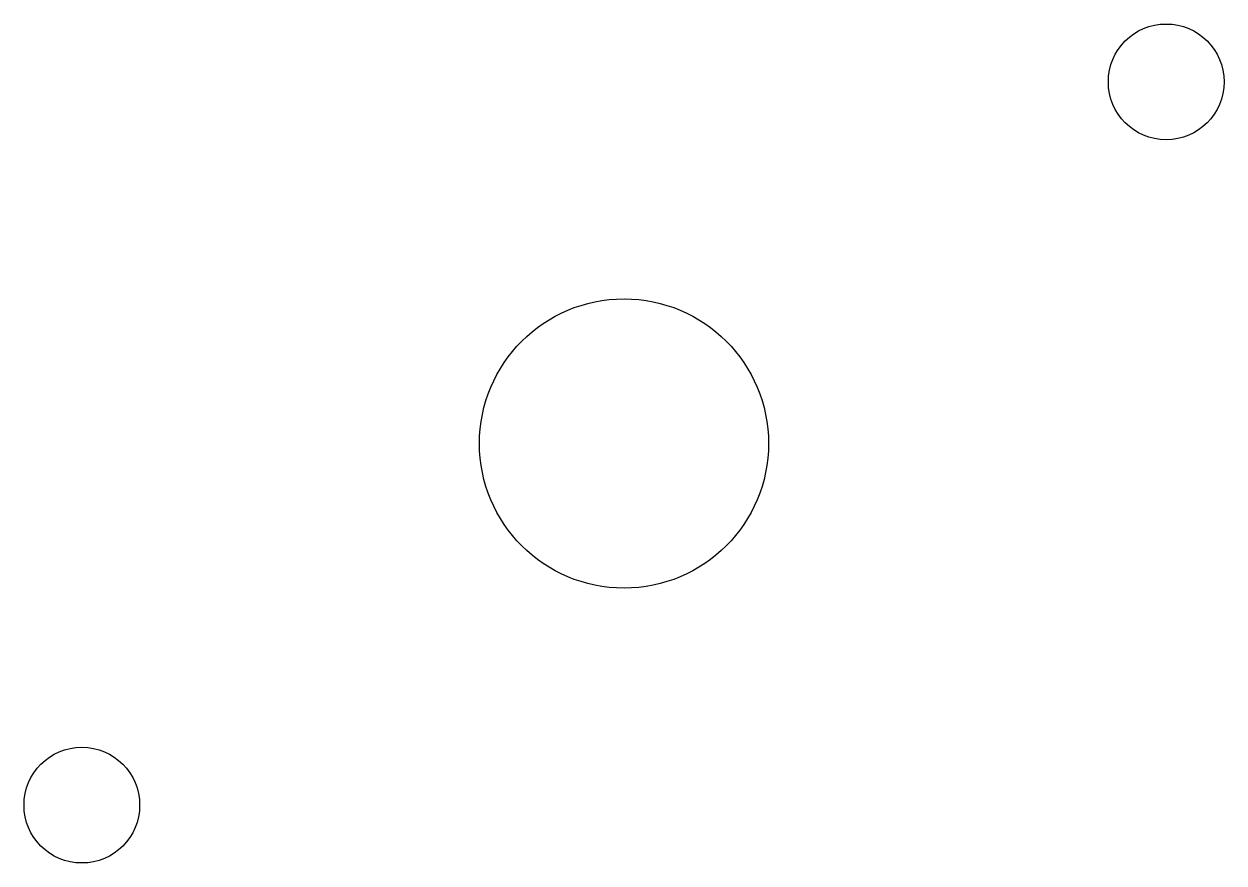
# Model space of a CAD drawing. Header units: millimetres. Extents: x 3.4 to 36.6, y 3.4 to 26.6.
import ezdxf

# ---------------------------------------------------------------- set-up
doc = ezdxf.new("R2010")
doc.units = ezdxf.units.MM

msp = doc.modelspace()

# ---------------------------------------------------------------- linework, layer by layer
at = {"layer": 'HOLES'}
for centre, radius in [((35, 25), 1.6), ((20, 15), 4), ((5, 5), 1.6)]:
    msp.add_circle(centre, radius, dxfattribs=at)

doc.saveas('drawing.dxf')
